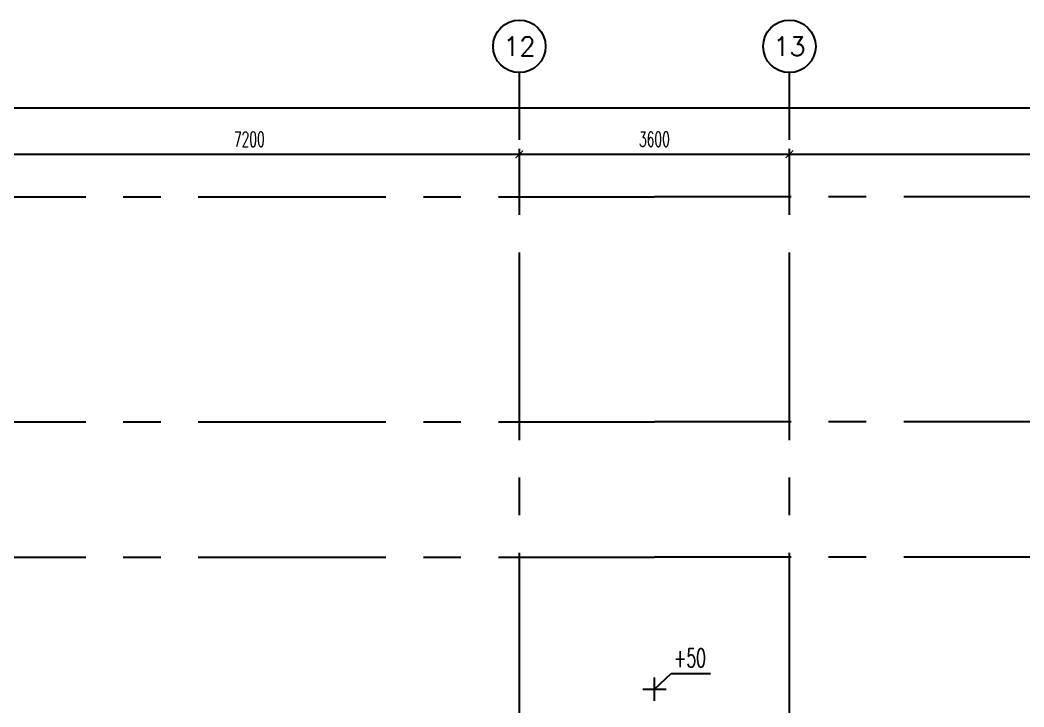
# Model space of a CAD drawing. Extents: x 0.8 to 94.1, y -6.1 to 84.2.
# Drawn here: x 15.1 to 28.48, y 75.09 to 84.24 of the extents above; entities that cross this region are included whole.
import ezdxf
from ezdxf.enums import TextEntityAlignment as Align

# ---------------------------------------------------------------- set-up
doc = ezdxf.new("R2010")
doc.units = 0
doc.header["$MEASUREMENT"] = 0
doc.header["$PDMODE"] = 3
doc.header["$PDSIZE"] = 0.1
doc.linetypes.add('CENTERX2', pattern=[4, 2.5, -0.5, 0.5, -0.5])
doc.layers.get('0').update_dxf_attribs({"color": 11, "linetype": 'CONTINUOUS'})
doc.layers.get('DEFPOINTS').update_dxf_attribs({"color": 11, "linetype": 'CONTINUOUS'})
for name, color, linetype in [('AX', 11, 'CONTINUOUS'), ('AX-CR', 11, 'CONTINUOUS'), ('AX-DIM', 11, 'CONTINUOUS'), ('AX-TXT', 11, 'CONTINUOUS'), ('AXES', 11, 'CENTERX2'), ('RD-ELEV', 11, 'CONTINUOUS')]:
    doc.layers.add(name, color=color, linetype=linetype)
doc.styles.add('ROMANS', font='ROMANS.shx', dxfattribs={"width": 0.6})
doc.styles.add('S-077', font='simplex.shx', dxfattribs={"width": 0.8})
doc.dimstyles.new('STANDARD in', dxfattribs={"dimtxt": 0.2, "dimasz": 0.1, "dimexe": 0.07, "dimexo": 0.05, "dimgap": 0.1, "dimtad": 1, "dimdec": 0, "dimlfac": 1000, "dimzin": 0, "dimdsep": 46, "dimtxsty": 'ROMANS', "dimblk": 'ARCHTICK', "dimcen": 0.05, "dimdle": 0.05, "dimclrd": 7, "dimclre": 7, "dimclrt": 2, "dimadec": 0, "dimazin": 0, "dimtfac": 1, "dimtdec": 0, "dimtmove": 2, "dimatfit": 3, "dimldrblk": 'ARCHTICK', "dimfxl": 0, "dimtolj": 1, "dimtzin": 0, "dimarcsym": 0})

# ---------------------------------------------------------------- blocks, each defined once
blk = doc.blocks.new('_ARCHTICK')
at = {"color": 0, "linetype": 'ByBlock', "const_width": 0.15}
blk.add_lwpolyline([(-0.5, -0.5), (0.5, 0.5)], dxfattribs=at)
blk = doc.blocks.new('*D163')
at = {"layer": 'AX-DIM', "color": 7, "linetype": 'ByBlock', "lineweight": -2}
for p, q in [((25.307, 82.457), (32.607, 82.457)), ((25.357, 82.107), (25.357, 82.527)), ((32.557, 82.107), (32.557, 82.527))]:
    blk.add_line(p, q, dxfattribs=at)
at = {"layer": 'DEFPOINTS', "color": 0, "linetype": 'ByBlock'}
for p in [(32.557, 82.457), (25.357, 82.057), (32.557, 82.057)]:
    blk.add_point(p, dxfattribs=at)
at = {"layer": 'AX-DIM', "color": 7, "linetype": 'ByBlock', "lineweight": -2, "xscale": 0.1, "yscale": 0.1, "zscale": 0.1, "rotation": 180}
blk.add_blockref('_ARCHTICK', (25.357, 82.457), dxfattribs=at)
at = {"layer": 'AX-DIM', "color": 7, "linetype": 'ByBlock', "lineweight": -2, "xscale": 0.1, "yscale": 0.1, "zscale": 0.1}
blk.add_blockref('_ARCHTICK', (32.557, 82.457), dxfattribs=at)
at = {"layer": 'AX-DIM', "color": 2, "linetype": 'ByBlock', "insert": (28.957, 82.657), "char_height": 0.2, "attachment_point": 5, "style": 'ROMANS'}
blk.add_mtext('\\A1;7200', dxfattribs=at)
blk = doc.blocks.new('AXU')
at = {"layer": 'AX-CR'}
blk.add_circle((0, 350), 350, dxfattribs=at)
at = {"layer": 'AX-TXT', "style": 'ROMANS'}
blk.add_attdef('AX', text='', height=250, dxfattribs=at).set_placement((0, 350), align=Align.MIDDLE)
blk = doc.blocks.new('*D137')
at = {"layer": 'AX-DIM', "color": 7, "lineweight": -2}
for p, q in [((7.357, 80.592), (7.357, 83.145)), ((82.047, 70.946), (82.047, 83.145)), ((7.307, 83.075), (82.097, 83.075))]:
    blk.add_line(p, q, dxfattribs=at)
at = {"layer": 'DEFPOINTS', "color": 0}
for p in [(82.047, 83.075), (7.357, 80.542), (82.047, 70.896)]:
    blk.add_point(p, dxfattribs=at)
at = {"layer": 'AX-DIM', "color": 7, "lineweight": -2, "xscale": 0.1, "yscale": 0.1, "zscale": 0.1, "rotation": 180}
blk.add_blockref('_ARCHTICK', (7.357, 83.075), dxfattribs=at)
at = {"layer": 'AX-DIM', "color": 7, "lineweight": -2, "xscale": 0.1, "yscale": 0.1, "zscale": 0.1}
blk.add_blockref('_ARCHTICK', (82.047, 83.075), dxfattribs=at)
at = {"layer": 'AX-DIM', "color": 2, "insert": (44.702, 83.275), "char_height": 0.2, "attachment_point": 5, "style": 'ROMANS'}
blk.add_mtext('\\A1;74690', dxfattribs=at)
blk = doc.blocks.new('*D161')
at = {"layer": 'AX-DIM', "color": 7, "linetype": 'ByBlock', "lineweight": -2}
for p, q in [((14.507, 82.457), (21.807, 82.457)), ((14.557, 82.107), (14.557, 82.527)), ((21.757, 82.107), (21.757, 82.527))]:
    blk.add_line(p, q, dxfattribs=at)
at = {"layer": 'DEFPOINTS', "color": 0, "linetype": 'ByBlock'}
for p in [(21.757, 82.457), (14.557, 82.057), (21.757, 82.057)]:
    blk.add_point(p, dxfattribs=at)
at = {"layer": 'AX-DIM', "color": 7, "linetype": 'ByBlock', "lineweight": -2, "xscale": 0.1, "yscale": 0.1, "zscale": 0.1, "rotation": 180}
blk.add_blockref('_ARCHTICK', (14.557, 82.457), dxfattribs=at)
at = {"layer": 'AX-DIM', "color": 7, "linetype": 'ByBlock', "lineweight": -2, "xscale": 0.1, "yscale": 0.1, "zscale": 0.1}
blk.add_blockref('_ARCHTICK', (21.757, 82.457), dxfattribs=at)
at = {"layer": 'AX-DIM', "color": 2, "linetype": 'ByBlock', "insert": (18.157, 82.657), "char_height": 0.2, "attachment_point": 5, "style": 'ROMANS'}
blk.add_mtext('\\A1;7200', dxfattribs=at)
blk = doc.blocks.new('*D162')
at = {"layer": 'AX-DIM', "color": 7, "linetype": 'ByBlock', "lineweight": -2}
for p, q in [((21.707, 82.457), (25.407, 82.457)), ((21.757, 82.107), (21.757, 82.527)), ((25.357, 82.107), (25.357, 82.527))]:
    blk.add_line(p, q, dxfattribs=at)
at = {"layer": 'DEFPOINTS', "color": 0, "linetype": 'ByBlock'}
for p in [(25.357, 82.457), (21.757, 82.057), (25.357, 82.057)]:
    blk.add_point(p, dxfattribs=at)
at = {"layer": 'AX-DIM', "color": 7, "linetype": 'ByBlock', "lineweight": -2, "xscale": 0.1, "yscale": 0.1, "zscale": 0.1, "rotation": 180}
blk.add_blockref('_ARCHTICK', (21.757, 82.457), dxfattribs=at)
at = {"layer": 'AX-DIM', "color": 7, "linetype": 'ByBlock', "lineweight": -2, "xscale": 0.1, "yscale": 0.1, "zscale": 0.1}
blk.add_blockref('_ARCHTICK', (25.357, 82.457), dxfattribs=at)
at = {"layer": 'AX-DIM', "color": 2, "linetype": 'ByBlock', "insert": (23.557, 82.657), "char_height": 0.2, "attachment_point": 5, "style": 'ROMANS'}
blk.add_mtext('\\A1;3600', dxfattribs=at)
blk = doc.blocks.new('T&B')
at = {"layer": 'RD-ELEV', "color": 30}
for p, q in [((0, -336), (0, 336)), ((-336, 0), (336, 0))]:
    blk.add_line(p, q, dxfattribs=at)

msp = doc.modelspace()

# ---------------------------------------------------------------- linework, layer by layer
at = {"layer": 'AXES'}
for p, q in [((21.7567, -5.3521), (21.7567, 83.5441)), ((25.3567, -5.3521), (25.3567, 83.5441)), ((1.4772, 81.8893), (23.5567, 81.8893)), ((93.3795, 81.8893), (23.5567, 81.8893)), ((1.4772, 78.8893), (23.5567, 78.8893)), ((93.3795, 78.8893), (23.5567, 78.8893)), ((1.4772, 77.0893), (23.5567, 77.0893)), ((93.3795, 77.0893), (23.5567, 77.0893))]:
    msp.add_line(p, q, dxfattribs=at)

# ---------------------------------------------------------------- block references
at = {"layer": 'AX', "xscale": 0.001000000047497451, "yscale": 0.0009999999892897904, "zscale": 0.001}
for p, values in [((21.7567, 83.5441), {'AX': '12'}), ((21.7567, 83.5441), {'AX': '12'}), ((25.3567, 83.5441), {'AX': '13'}), ((25.3567, 83.5441), {'AX': '13'})]:
    msp.add_blockref('AXU', p, dxfattribs=at).add_auto_attribs(values)
at = {"layer": 'AXES', "xscale": 0.001000000047497451, "yscale": 0.0009999999892897904, "zscale": 0.001}
for p, values in [((21.7567, 83.5441), {'AX': '12'}), ((21.7567, 83.5441), {'AX': '12'}), ((25.3567, 83.5441), {'AX': '13'}), ((25.3567, 83.5441), {'AX': '13'})]:
    msp.add_blockref('AXU', p, dxfattribs=at).add_auto_attribs(values)
at = {"layer": 'RD-ELEV', "xscale": 0.0004642525454983115, "yscale": 0.0004642525454983115, "zscale": 0.000464252552}
msp.add_blockref('T&B', (23.5567, 75.3283), dxfattribs=at)

# ---------------------------------------------------------------- texts
at = {"layer": 'RD-ELEV', "color": 3, "style": 'S-077', "width": 0.6}
msp.add_text('+50', height=0.25, dxfattribs=at).set_placement((23.8175, 75.6212))

# ---------------------------------------------------------------- dimensions: what is measured, and where the dimension line sits
at = {"layer": 'AX-DIM'}
dim = msp.add_linear_dim(base=(82.0467, 83.0748), p1=(7.3567, 80.5422), p2=(82.0467, 70.8964), dimstyle='STANDARD in', dxfattribs=at)
dim.commit()
dim.dimension.update_dxf_attribs({"geometry": '*D137', "text_midpoint": (44.7017, 83.2748)})
at = {"layer": 'AX-DIM', "color": 1, "linetype": 'ByBlock'}
for base, p1, p2, picture, middle in [((21.7567, 82.4566), (14.5567, 82.0566), (21.7567, 82.0566), '*D161', (18.1567, 82.6566)), ((25.3567, 82.4566), (21.7567, 82.0566), (25.3567, 82.0566), '*D162', (23.5567, 82.6566)), ((32.5567, 82.4566), (25.3567, 82.0566), (32.5567, 82.0566), '*D163', (28.9567, 82.6566))]:
    dim = msp.add_linear_dim(base=base, p1=p1, p2=p2, dimstyle='STANDARD in', dxfattribs=at)
    dim.commit()
    dim.dimension.update_dxf_attribs({"geometry": picture, "text_midpoint": middle})

# ---------------------------------------------------------------- leaders
at = {"layer": 'RD-ELEV', "color": 9}
msp.add_leader([(23.5567, 75.3283), (23.7785, 75.5362), (24.3031, 75.5362)], dimstyle='STANDARD in', dxfattribs=at)

doc.saveas('drawing.dxf')
